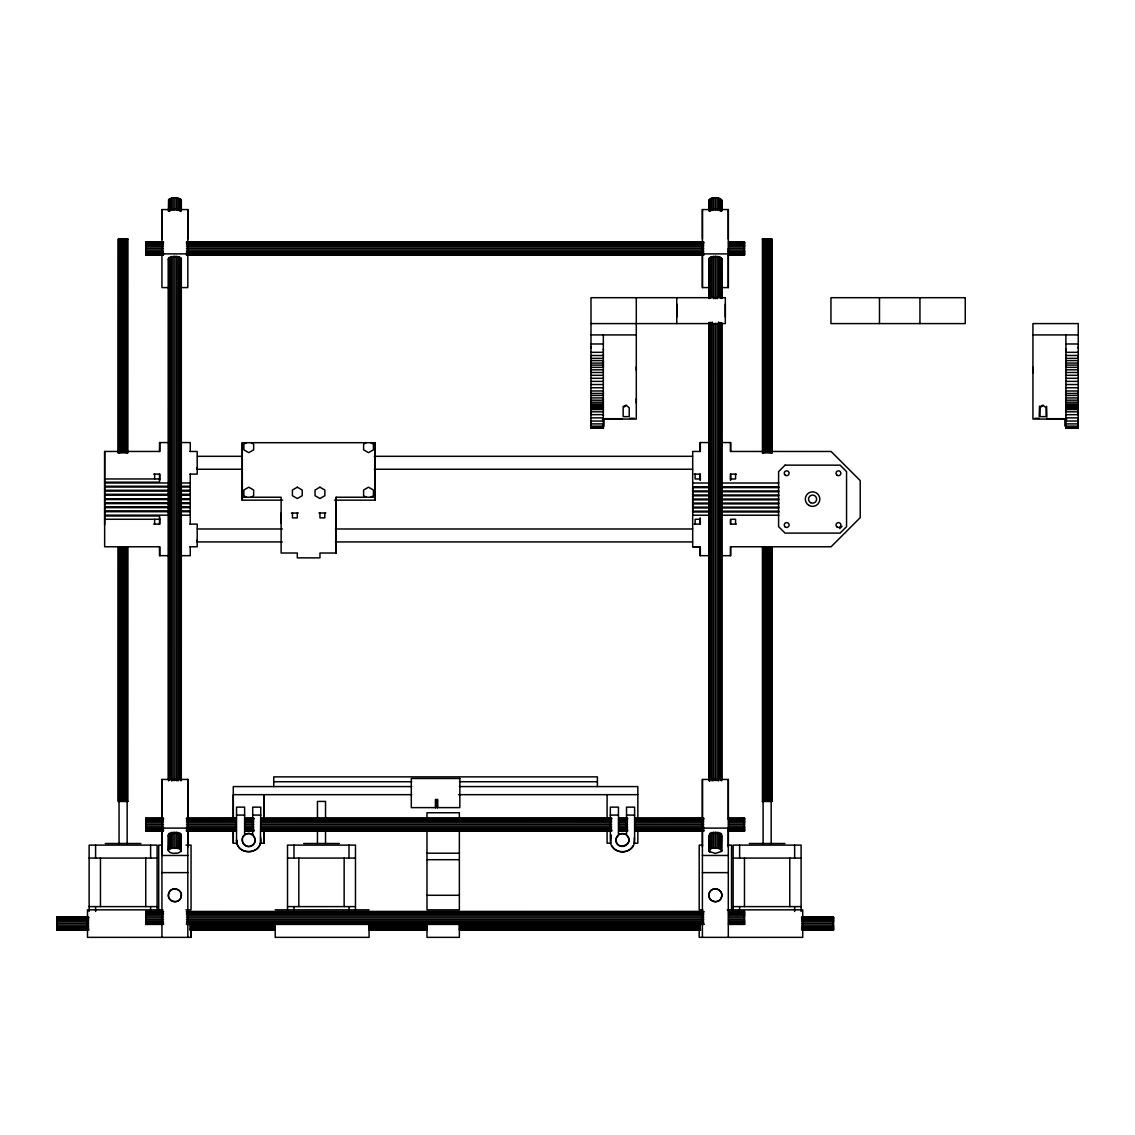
<?xml version="1.0" encoding="UTF-8"?>
<svg xmlns="http://www.w3.org/2000/svg" width="1135" height="1135" viewBox="0 0 1135 1135"><rect width="100%" height="100%" fill="white"/><g stroke="black" fill="none" stroke-linecap="round" stroke-linejoin="round"><path stroke-width="1.5" d="M56.75 922.06L56.75 917.137L88.672 917.137M89.126 911.462L89.126 845.121L157.098 845.121L157.098 911.462M95.595 911.462L95.595 906.61M95.595 858.074L95.595 845.121M100.462 906.61L100.462 858.074M159.851 442.565L159.851 451.46L104.661 451.46L104.661 524.682M104.661 451.46L104.647 486.234L169.285 486.234M118.253 546.758L118.253 801.423L127.957 801.423M118.253 453.021L118.253 239.031L127.957 239.031M118.395 801.423L118.451 546.758M118.395 453.021L118.451 239.031M118.948 546.758L119.061 843.745M118.948 453.021L118.948 239.031M119.743 801.423L119.743 546.758M119.743 453.021L119.743 239.031M120.764 801.423L120.764 546.758M120.764 453.021L120.764 239.031M121.942 801.423L121.942 546.758M121.942 453.021L121.942 239.031M123.204 801.423L123.204 546.758M123.204 453.021L123.204 239.031M124.453 801.423L124.453 546.758M124.453 453.021L124.453 239.031M125.616 801.423L125.616 546.758M125.616 453.021L125.616 239.031M126.609 801.423L126.609 546.758M126.609 453.021L126.609 239.031M127.148 843.745L127.148 801.423M127.361 801.423L127.361 546.758M127.361 453.021L127.361 239.031M127.773 801.423L127.829 546.758M127.773 453.021L127.829 239.031M163.468 924.415L145.748 924.415L145.748 919.492L163.468 919.492M145.748 916.399L145.748 911.476L163.468 911.476M145.762 906.61L145.762 858.074M163.468 831.118L145.748 831.118L145.748 826.195L163.468 826.195M145.748 823.102L145.748 818.179L163.468 818.179M163.468 255.049L145.748 255.049L145.748 250.126L163.468 250.126M145.748 247.033L145.748 242.11L163.468 242.11M150.614 911.462L150.614 906.61M150.614 858.074L150.614 845.121M154.644 524.115L154.644 519.262M154.644 478.97L154.644 474.118M159.496 546.772L159.496 555.668L168.888 555.668M159.496 524.115L159.496 515.985L104.647 515.985M159.51 474.118L159.496 482.176L104.647 482.176M159.51 451.46L159.51 442.565L168.888 442.565M159.836 555.668L159.836 546.772L104.647 546.772L104.647 511.701L169.285 511.715M159.836 518.184L159.836 524.115L153.736 524.115M159.836 480.048L159.836 474.118L153.75 474.118M161.936 937.354L161.936 830.905M161.936 846.909L161.936 779.447L187.828 779.447L187.828 819.413M161.936 239.031L161.936 209.578L187.828 209.578L187.828 255.049M181.288 836.509L181.061 851.392L178.053 853.052L173.13 853.336L170.236 852.626L168.335 850.683L168.335 834.736M168.335 779.816L168.363 258.865M168.363 211.025L168.59 199.675L173.201 197.731M168.335 850.683L168.562 834.026M168.562 780.88L168.59 258.156M168.59 210.316L169.271 199.008L169.228 211.422M168.562 849.973L169.2 833.374M169.214 780.213L169.228 257.489M169.2 849.32L170.236 848.753L170.236 832.806M170.236 779.646L170.264 256.936M170.264 210.855L170.264 198.455M170.236 848.753L171.569 848.313L171.569 832.366M171.584 780.979L171.598 256.496M171.598 210.429L171.598 198.015M171.569 848.313L173.13 848.044L173.13 832.097M173.144 780.71L173.158 256.226M173.158 210.145L173.158 197.745L176.549 197.731M181.288 850.683L179.387 848.753L174.818 847.958L174.818 832.012M174.818 780.625L174.833 256.127M174.833 210.06L174.833 197.66L180.479 199.008M176.493 848.044L176.493 832.097M176.493 780.71L176.507 256.226M176.507 210.145L176.521 197.745M178.053 848.313L178.053 832.366M178.053 780.979L178.067 256.496M178.081 210.429L178.081 198.015M179.387 848.753L179.387 832.806M179.387 779.646L179.415 256.936M179.415 210.855L179.415 198.455M180.422 849.32L180.422 833.374M180.422 780.213L180.437 257.489M180.451 211.422L180.451 199.022L181.345 200.384L181.316 211.025M181.061 851.392L181.061 834.026M181.061 780.88L181.089 258.156M181.089 210.316L181.132 199.675L181.132 201.094M181.288 779.816L181.316 258.865M187.828 937.354L187.814 828.096L161.922 828.096L161.936 855.464L187.828 855.464M187.828 846.653L187.828 779.447L187.828 806.801M187.828 239.031L187.828 209.578M187.828 846.909L187.828 829.813M190.24 546.772L190.24 555.682L180.862 555.668M190.24 524.115L190.24 474.118M190.254 451.46L190.254 442.565L180.862 442.565M162.972 909.859L87.508 909.844L87.508 937.354L191.049 937.368L191.049 923.606M233.299 843.22L233.285 831.075L233.285 843.22L236.945 843.22L236.463 840.028M233.299 818.945L233.285 794.67L411.721 794.67M334.555 500.152L374.976 500.152L374.976 442.707L242.28 442.707L242.28 500.152L282.7 500.152M264.044 843.22L264.044 831.075L264.029 843.22L260.383 843.22L260.809 807.141L252.708 807.141L252.708 835.034M281.125 523.15L281.125 513.02M287.51 911.462L287.51 845.121L355.468 845.121L355.468 911.462M293.979 911.462L293.979 906.61M293.979 858.074L293.979 845.121M298.831 906.61L298.831 858.074M317.445 843.745L317.445 829.642M317.445 819.059L317.445 801.423L325.532 801.423L325.532 819.059M325.532 843.745L325.532 829.642M242.28 497.229L281.125 497.229L281.125 553.015L297.299 553.015L297.299 557.867L319.957 557.867L319.957 553.015L336.144 553.015L336.144 497.229L374.976 497.229M344.146 906.61L344.146 858.074M348.998 911.462L348.998 906.61M348.998 858.074L348.998 845.121M435.57 799.522L435.57 807.623L435.57 799.522L437.514 799.522L437.514 807.623L437.514 799.522M603.338 426.178L603.338 428.136L590.995 428.136L590.995 426.178L603.933 426.136L603.933 419.07M590.995 423.681L590.995 421.979M590.995 413.736L590.995 412.033M590.995 408.26L603.338 407.465L603.338 408.26M590.995 403.365L590.995 398.669M590.995 392.894L590.995 391.192M590.995 371.5L590.995 360.618L603.338 360.618L603.338 367.357L590.995 367.357M590.995 358.135L590.995 356.433M590.995 348.19L590.995 346.487M603.338 420.149L603.338 421.099L590.995 421.028M603.338 415.566L603.338 414.615L590.995 414.686M603.338 399.307L603.338 400.244L590.995 400.173M603.338 394.725L603.338 393.774M603.338 354.602L603.338 355.553L590.995 355.482M603.338 350.02L603.338 349.069M636.295 403.067L636.295 398.669M636.295 370.138L636.295 366.804M676.758 317.119L676.758 304.18M700.309 555.668L700.309 546.772L692.691 546.772L692.705 451.46L700.323 451.46L700.323 442.551M695.131 524.115L695.131 519.262L699.983 519.262M695.131 474.118L695.131 478.97L699.983 478.97M699.983 524.115L699.983 518.184M699.983 480.048L699.983 474.118M699.983 451.46L699.983 442.551L710.24 442.565M700.323 518.184L700.323 524.115L694.223 524.115M700.323 480.048L700.323 474.118L694.223 474.118M702.423 254.822L702.409 248.579M702.409 937.354L702.409 828.096L728.301 828.096L728.301 937.354M702.423 846.909L702.423 779.447L728.315 779.447L728.315 819.413M709.758 287.581L702.423 287.581L702.409 209.578L728.315 209.564L728.315 239.031M721.817 836.509L721.59 851.392L715.334 853.421L709.091 851.392L708.864 836.509M708.864 779.802L708.893 322.652M708.935 297.824L708.893 258.851M708.935 211.011L708.893 200.384L712.127 198.015L712.127 210.415M709.091 851.392L709.091 835.8M709.091 780.866L709.105 323.347M709.148 298.533L709.105 258.142M709.148 210.301L709.105 199.675L709.758 201.746M709.73 852.044L709.73 833.36M709.73 781.178L709.758 322.241M709.801 298.221L709.758 257.489M709.801 211.408L709.758 199.022L713.688 197.745L718.639 198.001M708.864 850.683L710.765 848.753L710.765 832.806M710.765 779.646L710.78 322.482M710.78 297.682L710.78 256.921M710.794 210.855L710.794 198.455M710.765 848.753L712.099 848.313L712.099 832.366M712.099 780.979L712.127 322.056M712.127 297.242L712.127 256.482M712.099 848.313L713.66 848.044L713.66 832.097M713.66 780.71L713.688 323.546M713.688 298.746L713.688 256.212M713.688 210.145L713.688 197.745M721.803 850.683L719.916 848.753L715.334 847.944L715.334 831.998M715.334 780.61L715.362 323.461M715.362 298.647L715.362 256.127M715.362 210.046L715.362 197.646L717.036 197.745L717.036 210.145M717.008 848.044L717.008 832.097M717.022 780.71L717.036 323.546M717.036 298.746L717.036 256.212M718.568 848.313L718.568 832.366M718.583 780.979L718.597 322.056M718.597 297.242L718.597 256.482M718.597 210.415L718.597 198.015L721.874 200.37L721.874 210.996M719.916 848.753L719.916 832.806M719.916 779.646L719.93 322.482M719.93 297.682L719.945 256.921M719.945 210.855L719.945 198.455M720.938 849.32L720.938 833.374M720.952 780.213L720.966 323.049M720.966 298.25L720.966 257.489M720.966 211.422L720.966 199.022M721.59 851.392L721.59 834.026M721.59 780.866L721.605 323.347M721.661 298.533L721.619 258.156M721.661 210.301L721.619 199.675M721.817 779.802L721.832 322.652M721.874 297.824L721.832 258.851M725.308 317.119L725.308 304.18M728.315 846.909L728.315 779.447M720.966 287.581L728.315 287.581L728.315 255.559M728.301 255.049L728.301 248.579M728.315 287.581L728.301 209.578M730.387 555.668L730.387 546.772L831.09 546.786L860.216 517.659L860.216 480.602L831.09 451.475L730.401 451.46L730.401 442.565M730.387 519.674L730.387 524.115L736.232 524.115M730.401 480.048L730.401 474.118L736.232 474.118M730.727 546.772L730.727 555.668L720.47 555.668M730.727 524.115L730.727 519.262L735.579 519.262L735.579 524.115M730.727 480.048L730.727 474.118M730.727 451.46L730.741 442.565L720.484 442.565M735.579 474.118L735.579 478.97L730.727 478.97M728.542 924.415L744.489 924.415L744.489 919.492L728.542 919.492M744.489 916.399L744.489 911.476L728.542 911.476M728.542 831.118L744.489 831.118L744.489 826.195L728.542 826.195M744.489 823.102L744.489 818.179L728.542 818.179M728.556 255.049L744.489 255.049L744.489 250.126L728.556 250.126M744.489 247.033L744.489 242.11L728.556 242.11M833.487 929.82L801.565 929.82L833.487 930.076L833.487 925.153L801.565 925.153M833.487 922.06L833.487 917.137L801.565 917.137M1032.935 367.201L1032.935 372.848M1039.206 416.531L1039.504 406.273M1046.896 417.141L1046.598 406.273M1065.311 426.136L1065.311 419.07L1065.311 426.136L1078.25 426.178M1066.801 419.07L1032.935 419.07L1032.935 323.589L1078.25 323.589L1078.25 428.136L1065.907 428.136L1065.907 334.924M260.596 837.488C264.483 854.229 236.165 857.308 236.534 840.028L236.534 807.141L244.621 807.141L244.621 835.034C238.378 839.517 245.444 849.789 251.899 845.632C259.262 841.744 252.467 829.983 245.43 834.424M242.422 838.339L242.422 841.702M721.619 201.094L721.832 200.384L721.009 201.746M611.325 835.062L610.744 843.22L607.097 843.22L607.097 831.09M260.227 843.121C257.319 856.301 236.08 853.506 236.69 840.028M632.833 846.015C628.648 853.804 616.291 853.804 612.106 846.015M839.758 528.584L842.028 526.314M626.194 405.308L623.158 407.735L623.158 416.644L629.216 416.644L629.216 407.735L626.194 405.308L623.058 406.529M1043.051 405.308L1040.015 407.735L1040.015 416.644L1046.087 416.644L1046.087 407.735L1043.051 405.308L1039.915 406.529M246.409 442.707L243.855 444.168L243.855 449.843L248.764 452.666L253.658 449.843L253.658 444.168L251.119 442.707M251.005 497.229L253.658 495.697L253.658 490.036L248.764 487.199L243.855 490.036L243.855 495.697L246.522 497.229M366.151 442.707L363.597 444.168L363.597 449.843L368.506 452.666L373.415 449.843L373.415 444.168L370.861 442.707M370.748 497.229L373.415 495.697L373.415 490.036L368.506 487.199L363.597 490.036L363.597 495.697L366.264 497.229M619.228 834.424L622.477 833.544L625.711 834.424M173.13 848.044L174.818 847.958M713.66 848.044L715.334 847.944M762.28 239.031L771.984 239.031L771.984 453.021M186.495 242.11L703.757 242.11M145.748 242.294L163.468 242.294M186.495 242.294L703.757 242.294M728.556 242.294L744.489 242.294M145.748 242.904L163.468 242.904M186.495 242.904L703.757 242.904M728.556 242.904L744.489 242.904M145.748 243.911L163.468 243.911M186.495 243.911L703.757 243.911M728.556 243.911L744.489 243.911M145.748 245.231L163.468 245.231M186.495 245.231L703.757 245.231M728.556 245.231L744.489 245.231M145.748 246.777L163.468 246.777M186.495 246.777L703.757 246.777M728.556 246.777L744.489 246.777M145.748 248.452L163.468 248.452M186.495 248.452L703.757 248.452M728.556 248.452L744.489 248.452M186.495 250.126L703.757 250.126M145.748 251.7L163.468 251.7M186.495 251.7L703.757 251.7M728.556 251.7L744.489 251.7M145.748 253.062L163.468 253.062M186.495 253.062L703.757 253.062M728.556 253.062L744.489 253.062M702.409 253.9L728.301 253.9M145.748 254.112L163.468 254.112M186.495 254.112L703.757 254.112M728.556 254.112L744.489 254.112M145.748 254.864L163.468 254.864M186.495 254.864L703.757 254.864M728.556 254.864L744.489 254.864M186.495 255.049L703.757 255.049M168.845 287.581L161.936 287.581L161.936 253.885L187.828 253.885L187.828 287.581L180.919 287.581M590.995 323.589L725.308 323.589L725.308 297.696L590.995 297.696L590.995 428.136M590.995 334.924L636.295 334.924M1032.935 334.924L1078.25 334.924M590.995 343.976L603.338 343.976M1065.907 343.976L1078.25 343.976M590.995 352.318L603.338 352.318M1065.907 352.318L1078.25 352.318M1078.25 355.482L1065.907 355.482L1065.907 354.602M590.995 358.348L603.338 358.348M1065.907 358.348L1078.25 358.348M1065.907 360.618L1078.25 360.618M590.995 363.086L603.338 363.086M1065.907 363.086L1078.25 363.086M590.995 365.101L603.338 365.101M1065.907 365.101L1078.25 365.101M1065.907 367.357L1078.25 367.357M590.995 369.826L603.338 369.826M1065.907 369.826L1078.25 369.826M590.995 372.493L603.338 372.493M1065.907 372.493L1078.25 372.493M590.995 375.316L603.338 375.316M1065.907 375.316L1078.25 375.316M590.995 378.295L603.338 378.295M1065.907 378.295L1078.25 378.295M590.995 381.374L603.338 381.374M1065.907 381.374L1078.25 381.374M590.995 384.538L603.338 384.538M1065.907 384.538L1078.25 384.538M590.995 387.744L603.338 387.744M1065.907 387.744L1078.25 387.744M590.995 390.979L603.338 390.979M1065.907 390.979L1078.25 390.979M590.995 393.419L603.338 393.419M1065.907 393.419L1078.25 393.419M590.995 395.448L603.338 395.448M1065.907 395.448L1078.25 395.448M590.995 397.917L603.338 397.917M1078.25 397.917L1065.907 397.917L1065.907 411.821L1078.25 411.821L1078.25 397.321M1065.907 400.173L1078.25 400.173M590.995 402.187L603.338 402.187M1065.907 402.187L1078.25 402.187M590.995 403.932L603.338 403.932M1065.907 403.932L1078.25 403.932M590.995 405.408L603.338 405.408M1065.907 405.408L1078.25 405.408M590.995 406.585L603.338 406.585M1065.907 406.585L1078.25 406.585M590.995 407.578L603.338 407.578M590.995 407.876L603.338 407.876M1065.907 407.876L1078.25 407.876M590.995 408.018L603.338 408.089M1065.907 408.018L1078.25 408.089M590.995 409.551L603.338 409.551M1065.907 409.551L1078.25 409.551M590.995 411.821L603.338 411.821M1078.25 414.686L1065.907 414.686L1065.907 415.566M590.995 417.864L603.338 417.864M1065.907 417.864L1078.25 417.864M630.038 418.29L634.281 418.29M1034.964 418.29L1039.206 418.29M604.146 418.702L622.349 418.702M1046.896 418.702L1065.098 418.702M602.444 419.07L636.295 419.07L636.295 297.696M1078.25 421.028L1065.907 421.028L1065.907 420.149M590.995 423.894L603.338 423.894M1065.907 423.894L1078.25 423.894M590.995 427.696L603.338 427.625M1065.907 427.696L1078.25 427.625M189.914 451.46L197.206 451.46L197.206 474.118L189.914 474.118M197.419 456.313L241.67 456.313M374.295 456.313L692.577 456.313M197.419 469.252L241.67 469.252M374.295 469.252L692.577 469.252M104.647 478.97L159.51 478.97M104.647 482.985L169.285 482.985M181.515 482.985L190.24 482.985M692.705 483.013L710.269 483.013M720.81 483.013L778.794 483.013M181.515 486.234L190.254 486.234M692.705 486.816L710.269 486.816M720.81 486.816L778.794 486.816M169.285 487.043L104.647 487.043L104.647 490.277L169.285 490.277M181.515 487.043L190.254 487.043M710.269 487.624L692.705 487.624L692.691 490.944L710.269 490.944M720.81 487.624L778.794 487.624M181.515 490.277L190.254 490.277M720.81 490.944L778.794 490.944M169.285 491.086L104.647 491.086L104.647 494.321L169.285 494.321M181.515 491.086L190.254 491.086M710.269 491.753L692.691 491.753L692.691 494.988L710.269 494.988M720.81 491.753L778.794 491.753M181.515 494.335L190.254 494.335M720.81 494.988L778.794 494.988M169.285 495.13L104.647 495.13L104.647 498.762L169.285 498.762M181.515 495.144L190.24 495.144M710.269 495.796L692.691 495.796L692.691 499.031L710.269 499.031M720.81 495.796L778.794 495.796M181.515 498.762L190.24 498.762M720.81 499.031L778.794 499.031M169.285 499.57L104.647 499.57L104.647 502.805L169.285 502.805M181.515 499.57L190.24 499.57M710.269 499.84L692.691 499.84L692.691 503.075L710.269 503.075M720.81 499.84L778.794 499.84M181.515 502.805L190.24 502.805M720.81 503.075L778.794 503.075M169.285 503.614L104.647 503.614L104.647 506.848L169.285 506.848M181.515 503.614L190.24 503.614M710.269 503.883L692.691 503.883L692.691 507.132L710.269 507.132M720.81 503.883L778.794 503.883M181.515 506.848L190.24 506.848M720.81 507.132L778.794 507.132M169.285 507.657L104.647 507.657L104.647 510.892L169.285 510.892M181.515 507.657L190.24 507.657M710.269 507.941L692.691 507.941L692.691 511.176L710.269 511.176M720.81 507.941L778.794 507.941M181.515 510.906L190.24 510.906M720.81 511.176L778.794 511.176M181.515 511.715L190.24 511.715M692.691 511.984L710.269 511.984M720.81 511.984L778.794 511.984M291.44 513.02L298.321 513.02M318.949 513.02L325.83 513.02M104.647 515.177L168.037 515.177M181.699 515.177L190.24 515.191M692.691 515.219L710.269 515.219M720.81 515.219L778.794 515.219M104.647 519.262L159.496 519.262M189.914 524.115L197.206 524.115L197.192 546.772L189.914 546.772M197.419 528.981L282.331 528.981M335.378 528.981L692.563 528.981M197.419 541.92L282.331 541.92M335.378 541.92L692.563 541.92M692.691 546.772L699.983 546.772L699.983 555.668L710.226 555.668M273.748 781.731L411.693 781.731M459.448 781.731L597.393 781.731M411.721 786.583L233.285 786.583L233.285 818.945M459.42 786.583L637.842 786.583L637.842 818.945M458.568 794.67L637.842 794.67M762.28 801.423L771.984 801.423L771.984 546.758M236.534 815.086L244.621 815.086M252.708 815.086L260.809 815.086M610.332 815.086L618.433 815.086M626.52 815.086L634.607 815.086M186.495 818.179L236.094 818.179M244.947 818.179L253.8 818.179M260.894 818.179L611.637 818.179M618.717 818.179L627.57 818.179M634.664 818.179L703.743 818.179M145.748 818.434L163.468 818.363M186.495 818.434L236.094 818.363M244.947 818.434L253.8 818.363M260.894 818.434L611.637 818.363M618.717 818.434L627.57 818.363M634.664 818.434L703.743 818.363M728.542 818.434L744.489 818.363M145.748 818.973L163.468 818.973M186.495 818.973L236.094 818.973M244.947 818.973L253.8 818.973M260.894 818.973L611.637 818.973M618.717 818.973L627.57 818.973M634.664 818.973L703.743 818.973M728.542 818.973L744.489 818.973M145.748 819.981L163.468 819.981M186.495 819.981L236.094 819.981M244.947 819.981L253.8 819.981M260.894 819.981L611.637 819.981M618.717 819.981L627.57 819.981M634.664 819.981L703.743 819.981M728.542 819.981L744.489 819.981M145.748 821.3L163.468 821.3M186.495 821.3L236.094 821.3M244.947 821.3L253.8 821.3M260.894 821.3L611.637 821.3M618.717 821.3L627.57 821.3M634.664 821.3L703.743 821.3M728.542 821.3L744.489 821.3M145.748 822.847L163.468 822.847M186.495 822.847L236.094 822.847M244.947 822.847L253.8 822.847M260.894 822.847L611.637 822.847M618.717 822.847L627.57 822.847M634.664 822.847L703.743 822.847M728.542 822.847L744.489 822.847M145.748 824.521L163.468 824.521M186.495 824.521L236.094 824.521M244.947 824.521L253.8 824.521M260.894 824.521L611.637 824.521M618.717 824.521L627.57 824.521M634.664 824.521L703.743 824.521M728.542 824.521L744.489 824.521M186.495 826.195L236.094 826.195M244.947 826.195L253.8 826.195M260.894 826.195L611.637 826.195M618.717 826.195L627.57 826.195M634.664 826.195L703.743 826.195M145.748 827.77L163.468 827.77M186.495 827.77L236.094 827.77M244.947 827.77L253.8 827.77M260.894 827.77L611.637 827.77M618.717 827.77L627.57 827.77M634.664 827.77L703.743 827.77M728.542 827.77L744.489 827.77M145.748 829.132L163.468 829.132M186.495 829.132L236.094 829.132M244.947 829.132L253.8 829.132M260.894 829.132L611.637 829.132M618.717 829.132L627.57 829.132M634.664 829.132L703.743 829.132M728.542 829.132L744.489 829.132M145.748 830.182L163.468 830.182M186.495 830.182L236.094 830.182M244.947 830.182L253.8 830.182M260.894 830.182L611.637 830.182M618.717 830.182L627.57 830.182M634.664 830.182L703.743 830.182M728.542 830.182L744.489 830.182M145.748 830.323L163.468 830.323M186.495 830.323L236.094 830.323M244.947 830.323L253.8 830.323M260.894 830.323L611.637 830.323M618.717 830.323L627.57 830.323M634.664 830.323L703.743 830.323M728.542 830.323L744.489 830.323M145.748 830.933L163.468 830.863M186.495 830.933L236.094 830.863M244.947 830.933L253.8 830.863M260.894 830.933L611.637 830.863M618.717 830.933L627.57 830.863M634.664 830.933L703.743 830.863M728.542 830.933L744.489 830.863M186.495 831.118L236.094 831.118M244.947 831.118L253.8 831.118M260.894 831.118L611.637 831.118M618.717 831.118L627.57 831.118M634.664 831.118L703.743 831.118M105.314 843.504L140.91 843.504M303.683 843.504L339.294 843.504M749.327 843.504L784.938 843.504M162.121 845.121L158.716 845.121L158.716 909.844M185.941 845.121L191.049 845.121L191.049 909.859L185.941 909.859M702.593 845.121L699.188 845.121L699.188 909.859L702.707 909.844M728.131 845.121L731.536 845.121L731.536 909.844M426.987 853.208L459.363 853.208M702.409 855.464L728.301 855.464M89.126 858.074L157.098 858.074M287.51 858.074L355.468 858.074M733.153 858.074L801.111 858.074M426.987 859.692L459.363 859.692M161.936 872.631L187.828 872.631M702.409 872.631L728.301 872.631M426.987 895.288L459.363 895.288M89.126 906.61L157.098 906.61M287.51 906.61L355.468 906.61M733.153 906.61L801.111 906.61M275.209 909.844L369.074 909.844M727.265 909.844L802.729 909.844L802.729 937.354L699.203 937.368L699.188 923.606M186.495 911.476L703.743 911.476M145.748 911.717L163.468 911.66M186.495 911.717L703.743 911.66M728.542 911.717L744.489 911.66M145.748 912.27L163.468 912.27M186.495 912.27L703.743 912.27M728.542 912.27L744.489 912.27M145.748 913.278L163.468 913.278M186.495 913.278L703.743 913.278M728.542 913.278L744.489 913.278M145.748 914.597L163.468 914.597M186.495 914.597L703.743 914.597M728.542 914.597L744.489 914.597M145.748 916.144L163.468 916.144M186.495 916.144L703.743 916.144M728.542 916.144L744.489 916.144M56.75 917.392L88.672 917.321M801.565 917.392L833.487 917.321M56.75 917.931L88.672 917.931M145.748 917.804L163.468 917.804M186.495 917.804L703.743 917.804M728.542 917.804L744.489 917.804M801.565 917.931L833.487 917.931M56.75 918.939L88.672 918.939M801.565 918.939L833.487 918.939M186.495 919.492L703.743 919.492M56.75 920.258L88.672 920.258M801.565 920.258L833.487 920.258M145.748 921.067L163.468 921.067M186.495 921.067L703.743 921.067M728.542 921.067L744.489 921.067M56.75 921.804L88.672 921.804M801.565 921.804L833.487 921.804M145.748 922.429L163.468 922.429M186.495 922.429L703.743 922.429M728.542 922.429L744.489 922.429M56.75 923.479L88.672 923.479M145.748 923.606L163.468 923.479M186.495 923.606L703.743 923.479M728.542 923.606L744.489 923.479M801.565 923.479L833.487 923.479M186.495 924.415L703.743 924.415M88.672 925.153L56.75 925.153L56.75 930.076L56.75 917.137M189.758 925.153L274.883 925.153M368.861 925.153L427.384 925.153M459.306 925.153L700.494 925.153M56.75 926.728L88.672 926.728M189.758 926.728L274.883 926.728M368.861 926.728L427.384 926.728M459.306 926.728L700.494 926.728M801.565 926.728L833.487 926.728M56.75 928.089L88.672 928.089M189.758 928.089L274.883 928.089M368.861 928.089L427.384 928.089M459.306 928.089L700.494 928.089M801.565 928.089L833.487 928.089M56.75 929.281L88.672 929.139M189.758 929.281L274.883 929.139M368.861 929.281L427.384 929.139M459.306 929.281L700.494 929.139M801.565 929.281L833.487 929.139M88.672 929.82L56.75 929.82L88.672 930.076M274.883 929.82L189.758 929.82L274.883 930.076M427.384 929.82L368.861 929.82L427.384 930.076M700.494 929.82L459.306 929.82L700.494 930.076M634.408 837.488L634.181 843.22L637.842 843.22L637.842 831.09M197.206 469.266L197.206 467.365M197.206 541.92L197.206 540.019M1078.25 346.487L1078.25 348.19M1078.25 356.433L1078.25 358.135M1078.25 366.804L1078.25 372.848M1078.25 391.192L1078.25 392.894M1078.25 412.033L1078.25 413.736M1078.25 419.07L1078.25 428.136M1065.907 349.069L1065.907 350.02M1065.907 393.774L1065.907 394.725M1065.907 426.136L1065.907 428.136M919.946 297.696L919.946 323.589M879.483 297.696L879.483 323.589M833.487 917.137L833.487 930.076M801.111 911.462L801.111 845.121L733.153 845.121L733.153 911.462M794.642 845.121L794.642 858.074M794.642 906.61L794.642 911.462M789.79 858.074L789.79 906.61M771.814 239.031L771.814 453.021M771.814 546.758L771.814 801.423M771.332 239.031L771.332 453.021M771.332 546.758L771.332 801.423M771.176 801.423L771.176 843.745M770.566 239.031L770.566 453.021M770.566 546.758L770.566 801.423M769.558 239.031L769.558 453.021M769.558 546.758L769.558 801.423M768.381 239.031L768.381 453.021M768.381 546.758L768.381 801.423M767.132 239.031L767.132 453.021M767.132 546.758L767.132 801.423M765.87 239.031L765.87 453.021M765.87 546.758L765.87 801.423M764.706 239.031L764.706 453.021M764.706 546.758L764.706 801.423M763.699 239.031L763.699 453.021M763.699 546.758L763.699 801.423M763.089 801.423L763.089 843.745M762.933 239.031L762.933 453.021M762.933 546.758L762.933 801.423M762.436 239.031L762.436 453.021M762.436 546.758L762.436 801.423M744.489 242.11L744.489 255.049M744.489 818.179L744.489 831.118M744.475 858.074L744.475 906.61M744.489 911.476L744.489 924.415M739.623 845.121L739.623 858.074M739.623 906.61L739.623 911.462M702.409 209.578L702.423 239.031M702.409 255.531L702.423 287.581M702.423 779.447L702.423 819.413M702.409 821.939L702.409 822.974M676.758 297.696L676.758 323.589M607.097 794.67L607.097 818.945M603.338 334.924L603.338 428.136M597.393 786.583L597.393 776.865L273.748 776.865L273.748 786.583M459.363 818.037L459.363 812.759L426.987 812.759L426.987 818.037M459.363 830.352L459.363 909.844L426.987 909.844L426.987 830.352M459.363 923.606L459.363 937.354L426.987 937.354L426.987 923.606M374.976 442.707L374.976 500.152M369.074 922.684L369.074 937.354L275.209 937.354L275.209 922.684M336.144 497.229L336.144 523.15M336.144 523.576L336.144 553.015M324.809 513.02L324.809 517.886L319.957 517.886L319.957 513.02M297.299 513.02L297.299 517.886L292.447 517.886L292.447 513.02M242.28 442.707L242.28 500.152L242.28 480.729M191.049 922.684L191.049 937.354M161.936 209.578L161.936 255.049M161.936 779.447L161.936 819.413M161.936 821.939L161.936 822.974M145.748 242.11L145.748 255.049M145.748 818.179L145.748 831.118M145.748 911.476L145.748 924.415M168.633 260.071A6.469 2.738 0 0 1 174.875 256.623A6.469 2.738 0 0 1 181.132 260.071M243.032 836.779A6.484 6.484 0 0 1 252.821 835.048A6.484 6.484 0 0 1 252.821 844.993A6.484 6.484 0 0 1 243.032 843.262M710.084 260.951A6.469 2.738 0 0 1 714.766 256.638A6.469 2.738 0 0 1 721.25 260.511M709.716 837.332A6.469 2.738 0 0 1 714.482 833.246A6.469 2.738 0 0 1 721.576 836.665M168.59 836.665A6.469 2.738 0 0 1 174.847 833.218A6.469 2.738 0 0 1 181.089 836.665M264.044 794.67L264.044 818.945L264.044 794.67M616.22 838.339C613.723 852.229 636.735 844.695 626.52 835.034L626.52 807.141L634.607 807.141L634.607 840.028C635.132 855.577 609.821 855.577 610.332 840.028L610.332 807.141L618.433 807.141L618.433 835.034L616.22 838.339L616.22 841.702A6.484 6.484 0 0 0 628.719 841.702L628.719 838.339A6.484 6.484 0 0 0 616.206 838.339M168.618 893.614C166.164 901.559 179.273 905.077 181.132 896.962C183.586 889.017 170.477 885.499 168.618 893.614M709.105 893.614C706.651 901.559 719.76 905.077 721.605 896.962C724.073 889.017 710.95 885.499 709.105 893.614M785.065 465.151L778.596 471.621L778.596 526.64L785.065 533.11L840.084 533.11L846.554 526.64L846.554 471.621L840.084 465.151L785.065 465.151M297.299 487.199L292.404 490.036L292.404 495.697L297.299 498.535L302.208 495.697L302.208 490.036L297.299 487.199M319.957 487.199L315.048 490.036L315.048 495.697L319.957 498.535L324.865 495.697L324.865 490.036L319.957 487.199M965.247 297.696L830.948 297.696L830.948 323.589L965.247 323.589L965.247 297.696M1078.25 407.465L1065.907 407.465L1078.25 407.578M459.845 778.496L411.296 778.496L411.296 807.623L459.845 807.623L459.845 778.496M163.468 924.16L145.748 924.16L163.468 924.231M703.743 924.16L186.495 924.16L703.743 924.231M744.489 924.16L728.542 924.16L744.489 924.231M721.817 895.827L721.732 894.139A6.469 6.469 0 0 0 708.907 894.735L708.992 896.423A6.469 6.469 0 0 0 721.817 895.827M181.33 895.827L181.245 894.139A6.469 6.469 0 0 0 168.434 894.735L168.505 896.423A6.469 6.469 0 0 0 181.33 895.827M810.546 502.635A4.043 4.043 0 0 0 816.618 499.13A4.043 4.043 0 0 0 810.546 495.626A4.043 4.043 0 0 0 810.546 502.635M837.247 527.122A2.426 2.426 0 0 0 840.893 525.023A2.426 2.426 0 0 0 837.247 522.923A2.426 2.426 0 0 0 837.247 527.122M784.994 526.768A2.426 2.426 0 0 0 789.038 525.604A2.426 2.426 0 0 0 786.002 522.682A2.426 2.426 0 0 0 784.994 526.768M785.463 475.338A2.426 2.426 0 0 0 789.109 473.238A2.426 2.426 0 0 0 785.463 471.138A2.426 2.426 0 0 0 785.463 475.338M837.247 475.338A2.426 2.426 0 0 0 840.893 473.238A2.426 2.426 0 0 0 837.247 471.138A2.426 2.426 0 0 0 837.247 475.338M808.929 505.43A7.278 7.278 0 0 0 819.853 499.13A7.278 7.278 0 0 0 808.929 492.817A7.278 7.278 0 0 0 808.929 505.43"/></g></svg>
